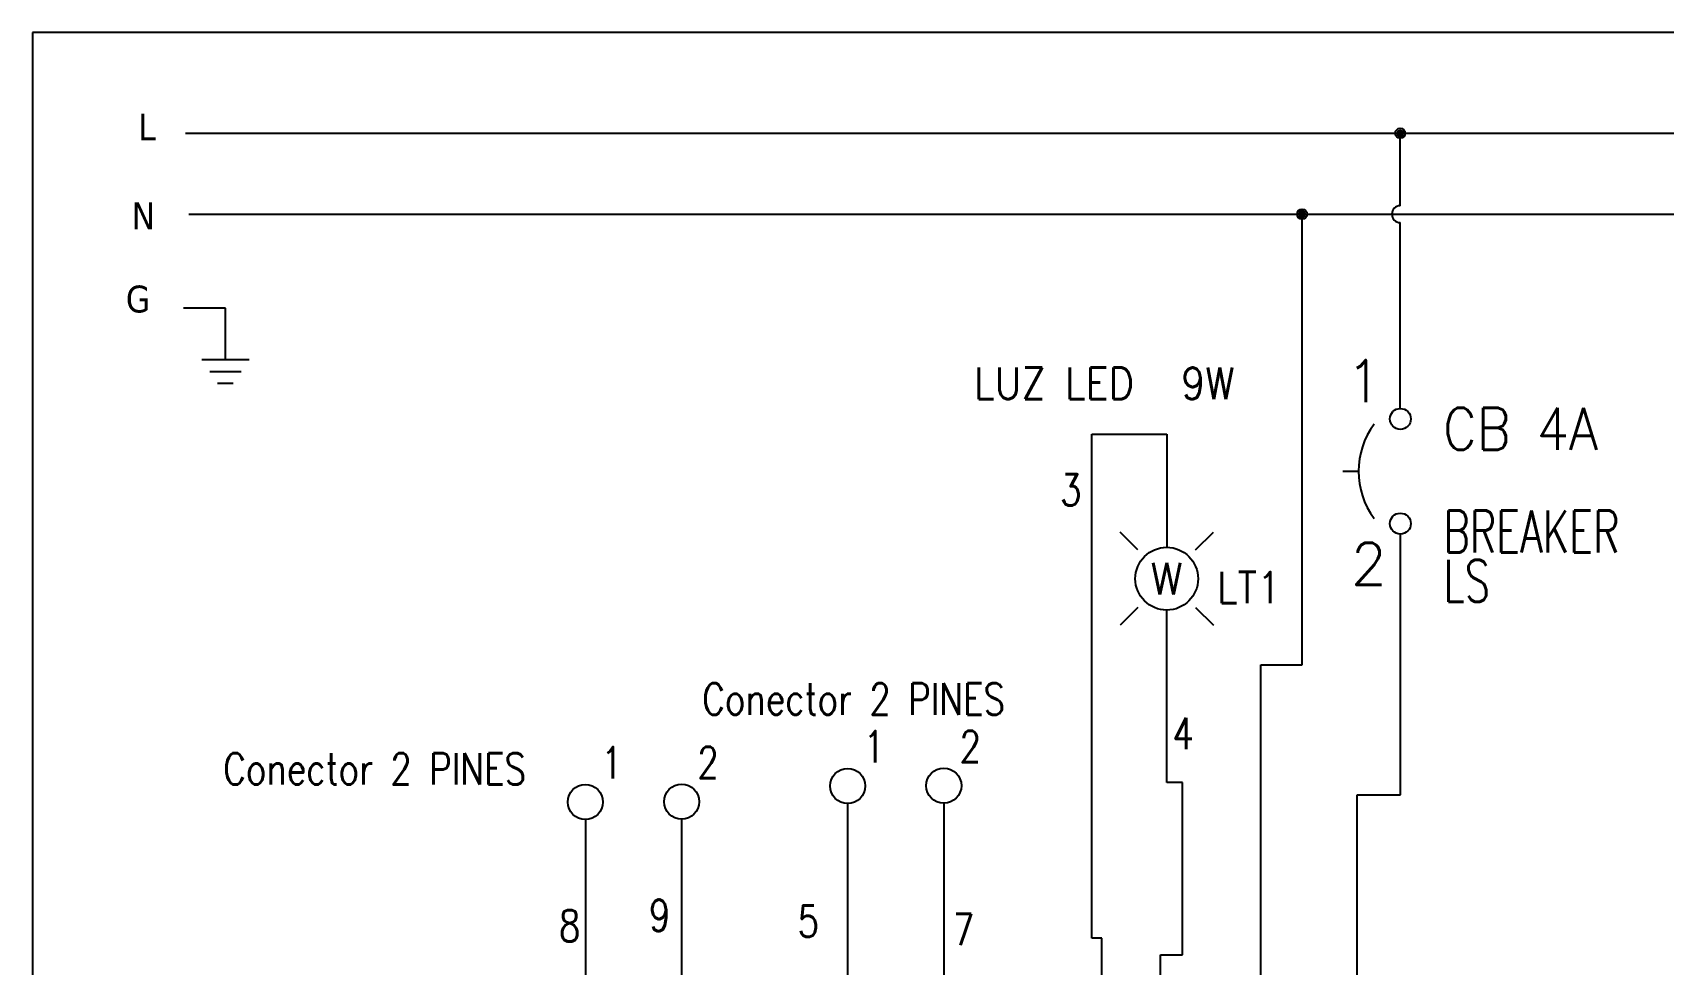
# Model space of a CAD drawing. Header units: millimetres. Extents: x 123.5 to 144.3, y 105.4 to 121.6.
# Drawn here: x 123.51 to 133.24, y 116.03 to 121.59 of the extents above; entities that cross this region are included whole.
import ezdxf
from ezdxf.enums import TextEntityAlignment as Align

# ---------------------------------------------------------------- set-up
doc = ezdxf.new("R2010")
doc.units = ezdxf.units.MM
doc.linetypes.add('HIDDEN2', pattern=[0.1875, 0.125, -0.0625])
for name, color, linetype in [('BLK_12AWG', 7, 'Continuous'), ('DESC', 250, 'Continuous'), ('MISC', 7, 'Continuous'), ('SYMS', 7, 'Continuous'), ('TAGS', 250, 'Continuous'), ('TERMS', 250, 'Continuous'), ('WIRES', 7, 'Continuous')]:
    doc.layers.add(name, color=color, linetype=linetype)
doc.layers.add('WIRENO', color=7, linetype='Continuous', true_color=0x000000)
doc.styles.get("Standard").update_dxf_attribs({"font": 'tahoma.ttf'})
doc.styles.add('WD', font='romans.shx')

# ---------------------------------------------------------------- blocks, each defined once
blk = doc.blocks.new('WDDOT')
for radius in [0.03, 0.0187, 0.00929]:
    blk.add_circle((0, 0), radius)
blk = doc.blocks.new('VCB1')
at = {"linetype": 'HIDDEN2'}
blk.add_line((-0.1712, 0), (-0.125, 0), dxfattribs=at)
for centre in [(0, 0.1562), (0, -0.1562)]:
    blk.add_circle(centre, 0.0312)
blk.add_arc((0.1094, 0), 0.2344, 143.1301, 216.8699)
at = {"style": 'WD'}
for tag, p, width in [('INST', (0.2188, 0.3883), 0.7), ('LOC', (0.2188, 0.2188), 0.7), ('TAG1', (0.1269, 0.0644), 0.9), ('XREF', (0.1287, -0.09), 0.7), ('DESC1', (0.1287, -0.242), 0.7), ('DESC2', (0.1287, -0.3893), 0.7)]:
    blk.add_attdef(tag, p, '', height=0.125, dxfattribs=dict(at, width=width))
at = {"linetype": 'Continuous', "style": 'WD'}
for tag, height, flags, p in [('TERM01', 0.125, 8, (-0.055, 0.2066)), ('MFG', 0.01, 9, (-0.1421, -0.0881)), ('CAT', 0.01, 9, (-0.1421, -0.0731))]:
    blk.add_attdef(tag, text='', height=height, dxfattribs=dict(at, flags=flags)).set_placement(p, align=Align.RIGHT)
at = {"color": 7, "style": 'WD', "flags": 1}
for tag, p in [('X2TERM01', (0, 0.1875)), ('X8TERM02', (0, -0.1875))]:
    blk.add_attdef(tag, p, '', height=0.0125, dxfattribs=at)
at = {"style": 'WD', "width": 0.7}
blk.add_attdef('RATING1', text='', height=0.125, dxfattribs=at).set_placement((-0.1875, 0.0625), align=Align.RIGHT)
at = {"color": 7, "style": 'WD'}
for tag, p in [('X4LINK', (-0.25, 0)), ('X1LINK', (0, 0))]:
    blk.add_attdef(tag, p, '', height=0.01, dxfattribs=at)
at = {"style": 'WD', "flags": 9}
for tag, p in [('FAMILY', (-0.1421, -0.0365)), ('CONTACT', (-0.1288, -0.1291))]:
    blk.add_attdef(tag, text='', height=0.01, dxfattribs=at).set_placement(p, align=Align.RIGHT)
at = {"linetype": 'Continuous', "style": 'WD', "flags": 9}
blk.add_attdef('ASSYCODE', text='', height=0.01, dxfattribs=at).set_placement((-0.1533, -0.1061), align=Align.CENTER)
at = {"linetype": 'Continuous', "style": 'WD', "flags": 8}
blk.add_attdef('TERM02', text='', height=0.125, dxfattribs=at).set_placement((-0.0407, -0.2134), align=Align.TOP_RIGHT)
blk = doc.blocks.new('VLT1W')
for p, q in [((-0.1149, 0.1149), (-0.1856, 0.1856)), ((0.1149, 0.1149), (0.1856, 0.1856)), ((-0.1149, -0.1149), (-0.1856, -0.1856)), ((0.1149, -0.1149), (0.1856, -0.1856))]:
    blk.add_line(p, q)
blk.add_circle((0, 0), 0.125)
at = {"linetype": 'Continuous', "style": 'WD'}
for tag, height, flags, p in [('TERM01', 0.125, 8, (-0.0312, 0.2188)), ('CAT', 0.01, 9, (-0.2211, -0.1343)), ('MFG', 0.01, 9, (-0.2211, -0.1494))]:
    blk.add_attdef(tag, text='', height=height, dxfattribs=dict(at, flags=flags)).set_placement(p, align=Align.RIGHT)
at = {"style": 'WD', "flags": 1}
for tag, p in [('X2TERM01', (0, 0.125)), ('X8TERM02', (0, -0.125))]:
    blk.add_attdef(tag, p, '', height=0.0125, dxfattribs=at)
at = {"style": 'WD'}
blk.add_attdef('COLOR', text='', height=0.125, dxfattribs=at).set_placement((0, 0), align=Align.MIDDLE)
for tag, p, width in [('TAG1', (0.2, -0.0979), 0.9), ('DESC1', (-0.256, -0.9315), 0.9), ('WDTAGALT', (-0.25, -1.25), 0.7)]:
    blk.add_attdef(tag, p, '', height=0.125, dxfattribs=dict(at, width=width))
at = {"linetype": 'Continuous', "style": 'WD', "flags": 9}
blk.add_attdef('ASSYCODE', text='', height=0.01, dxfattribs=at).set_placement((-0.2399, -0.0934), align=Align.CENTER)
at = {"style": 'WD', "flags": 9}
blk.add_attdef('FAMILY', text='', height=0.01, dxfattribs=at).set_placement((-0.2191, -0.1166), align=Align.RIGHT)
at = {"style": 'WD'}
for tag, width, p in [('INST', 0.7, (0.2812, -0.1471)), ('LOC', 0.7, (0.2812, -0.3167)), ('DESC2', 0.9, (-0.256, -0.9627))]:
    blk.add_attdef(tag, text='', height=0.125, dxfattribs=dict(at, width=width)).set_placement(p, align=Align.TOP_LEFT)
at = {"linetype": 'Continuous', "style": 'WD', "flags": 8}
blk.add_attdef('TERM02', text='', height=0.125, dxfattribs=at).set_placement((-0.0312, -0.2188), align=Align.TOP_RIGHT)
blk = doc.blocks.new('WD_WNV')
at = {"style": 'WD', "flags": 1}
for tag, p in [('W01USER', (-0.0625, 0.0938)), ('W02USER', (-0.0625, 0.0859)), ('W03USER', (-0.0625, 0.0781)), ('W04USER', (-0.0625, 0.0703)), ('W05USER', (-0.0625, 0.0625)), ('W06USER', (-0.0625, 0.0547)), ('W07USER', (-0.0625, 0.0469)), ('W08USER', (-0.0625, 0.0391)), ('W09USER', (-0.0625, 0.0312)), ('W10USER', (-0.0625, 0.0234))]:
    blk.add_attdef(tag, text='', height=0.005, dxfattribs=at).set_placement(p, align=Align.CENTER)
at = {"linetype": 'Continuous', "style": 'WD', "width": 0.8}
blk.add_attdef('WIRENO', text='', height=0.125, dxfattribs=at).set_placement((-0.05, 0), align=Align.MIDDLE_RIGHT)
blk = doc.blocks.new('HT0002')
blk.add_circle((0, 0), 0.0699)
at = {"style": 'WD'}
for tag, p, width in [('INST', (0.0625, 0.4196), 0.7), ('LOC', (0.0625, 0.25), 0.7), ('DESC1', (0.0532, -0.3851), 0.8)]:
    blk.add_attdef(tag, p, '', height=0.125, dxfattribs=dict(at, width=width))
at = {"linetype": 'Continuous', "style": 'WD'}
for tag, p, height, width, flags in [('TERM01', (0.0625, 0.0938), 0.125, 0.8, 8), ('TAGSTRIP', (0.0532, -0.2288), 0.125, 0.9, 8), ('CAT', (0.2132, -0.4063), 0.1094, 0.8, 1), ('DESC2', (0.0532, -0.5413), 0.125, 0.8, 8), ('DESC3', (0.0532, -0.6976), 0.125, 0.8, 8)]:
    blk.add_attdef(tag, p, '', height=height, dxfattribs=dict(at, width=width, flags=flags))
at = {"style": 'WD', "flags": 1}
for tag, p, height in [('X2TERM01', (0, 0.0699), 0.0125), ('X2PIN01', (0.0326, 0.0839), 0.0125), ('X4TERM01', (-0.0699, 0), 0.0125), ('X4TERMDESC01', (-0.0552, -0.0229), 0.025), ('X2TERMDESC01', (-0.006, 0.0287), 0.025), ('STRIPSEQ', (0, 0), 0.00125), ('X1TERMDESC01', (0.0393, 0.007), 0.025), ('X1TERM01', (0.0699, 0), 0.0125), ('X1PIN01', (0.0868, 0.0164), 0.0125), ('X4PIN01', (-0.1138, -0.0375), 0.0125), ('LINKTERM', (0, -0.0019), 0.00125), ('X8TERM01', (0, -0.0699), 0.0125), ('X8TERMDESC01', (0, -0.0535), 0.025), ('X8PIN01', (0.0256, -0.0962), 0.0125)]:
    blk.add_attdef(tag, p, '', height=height, dxfattribs=at)
at = {"linetype": 'Continuous', "style": 'WD', "width": 0.8, "flags": 1}
blk.add_attdef('MFG', text='', height=0.1094, dxfattribs=at).set_placement((0.0882, -0.4063), align=Align.RIGHT)
at = {"style": 'WD', "width": 0.7, "flags": 1}
blk.add_attdef('ASSYCODE', (0.0625, -0.2812), '', height=0.01, dxfattribs=at)
blk = doc.blocks.new('WD_WNH')
at = {"linetype": 'Continuous', "style": 'WD', "width": 0.8}
blk.add_attdef('WIRENO', text='', height=0.125, dxfattribs=at).set_placement((0, 0.0625), align=Align.CENTER)
at = {"style": 'WD', "flags": 1}
for tag, p in [('W01USER', (0, 0.0781)), ('W02USER', (0, 0.0703)), ('W03USER', (0, 0.0625)), ('W04USER', (0, 0.0547)), ('W05USER', (0, 0.0469)), ('W06USER', (0, 0.0391)), ('W07USER', (0, 0.0312)), ('W08USER', (0, 0.0234)), ('W09USER', (0, 0.0156)), ('W10USER', (0, 0.0078))]:
    blk.add_attdef(tag, text='', height=0.005, dxfattribs=at).set_placement(p, align=Align.CENTER)
blk = doc.blocks.new('VGND2')
for p, q in [((0.09375, 0), (-0.09375, 0)), ((-0.0625, -0.046875), (0.0625, -0.046875)), ((-0.03125, -0.09375), (0.03125, -0.09375))]:
    blk.add_line(p, q)
at = {"style": 'WD', "flags": 1}
blk.add_attdef('X2TERM01', (0, 0), '', height=0.01, dxfattribs=at)

msp = doc.modelspace()

# ---------------------------------------------------------------- linework, layer by layer
at = {"color": 7, "linetype": 'Continuous'}
for p, q in [((144.2555, 121.5905), (123.5055, 121.5905)), ((123.5055, 121.5905), (123.5055, 105.4055))]:
    msp.add_line(p, q, dxfattribs=at)
at = {"layer": 'BLK_12AWG'}
for p, q in [((124.4182, 120.99), (142.7932, 120.99)), ((131.6669, 120.5567), (131.6669, 120.99)), ((124.4378, 120.5067), (142.8128, 120.5067)), ((131.0809, 117.8165), (131.0809, 120.5067)), ((131.6669, 119.3405), (131.6669, 120.4567)), ((130.8357, 115.5714), (130.8357, 117.8165)), ((130.8357, 117.8165), (131.0809, 117.8165))]:
    msp.add_line(p, q, dxfattribs=at)
msp.add_arc((131.6669, 120.5067), 0.05, 90, 270, dxfattribs=at)
at = {"layer": 'WIRES'}
for p, q in [((124.6564, 119.9463), (124.4065, 119.9463)), ((124.6564, 119.6382), (124.6564, 119.9463)), ((129.8266, 116.1851), (129.8266, 119.1938)), ((129.8266, 119.1938), (130.2731, 119.1938)), ((130.2731, 119.1938), (130.2731, 118.5188)), ((131.6676, 117.0415), (131.6676, 118.5974)), ((130.2731, 117.1155), (130.2731, 118.1438)), ((130.3677, 117.1155), (130.2731, 117.1155)), ((130.3677, 116.0872), (130.3677, 117.1155)), ((128.3693, 116.9891), (128.3693, 115.601)), ((128.9431, 116.9907), (128.9431, 115.5851)), ((131.4091, 115.4857), (131.4091, 117.0415)), ((131.4091, 117.0415), (131.6676, 117.0415)), ((126.8044, 116.8936), (126.8044, 115.5055)), ((127.3782, 116.8952), (127.3782, 115.4896)), ((129.8866, 116.1851), (129.8266, 116.1851)), ((129.8866, 115.424), (129.8866, 116.1851)), ((130.2364, 115.4532), (130.2364, 116.0872)), ((130.2364, 116.0872), (130.3677, 116.0872))]:
    msp.add_line(p, q, dxfattribs=at)

# ---------------------------------------------------------------- block references
at = {"layer": 'SYMS'}
for p in [(131.6669, 120.99), (131.0809, 120.5067)]:
    msp.add_blockref('WDDOT', p, dxfattribs=at)
at = {"layer": 'SYMS', "xscale": 1.5, "yscale": 1.5, "zscale": 1.5}
msp.add_blockref('VGND2', (124.6564, 119.6382), dxfattribs=at)
at = {"layer": 'SYMS'}
ref = msp.add_blockref('VCB1', (131.6676, 118.9724), dxfattribs=dict(at, xscale=2, yscale=2, zscale=2))
ref.add_attrib('DESC2', 'LS', (131.925, 118.1937), dxfattribs={"layer": 'DESC', "height": 0.25, "style": 'WD', "width": 0.7})
ref.add_attrib('DESC1', 'BREAKER', (131.925, 118.4884), dxfattribs={"layer": 'DESC', "height": 0.25, "style": 'WD', "width": 0.7})
ref.add_attrib('TAG1', 'CB 4A', (131.9215, 119.1011), dxfattribs={"layer": 'TAGS', "height": 0.25, "style": 'WD', "width": 0.9})
ref.add_attrib('TERM02', '2', dxfattribs={"layer": 'TERMS', "linetype": 'Continuous', "height": 0.25, "style": 'WD', "flags": 8}).set_placement((131.5862, 118.5455), align=Align.TOP_RIGHT)
ref.add_attrib('TERM01', '1', dxfattribs={"layer": 'TERMS', "linetype": 'Continuous', "height": 0.25, "style": 'WD', "flags": 8}).set_placement((131.5577, 119.3856), align=Align.RIGHT)
ref = msp.add_blockref('VLT1W', (130.2731, 118.3313), dxfattribs=dict(at, xscale=1.5, yscale=1.5, zscale=1.5))
ref.add_attrib('TAG1', 'LT1', (130.5731, 118.1844), dxfattribs={"layer": 'TAGS', "height": 0.1875, "style": 'WD', "width": 0.9})
ref.add_attrib('DESC2', '9W', dxfattribs={"layer": 'DESC', "height": 0.1875, "style": 'WD', "width": 0.9}).set_placement((130.3593, 119.5909), align=Align.TOP_LEFT)
ref.add_attrib('DESC1', 'LUZ LED', (129.1241, 119.4034), dxfattribs={"layer": 'DESC', "height": 0.1875, "style": 'WD', "width": 0.9})
ref.add_attrib('COLOR', 'W', dxfattribs={"layer": 'MISC', "height": 0.1875, "style": 'WD'}).set_placement((130.2731, 118.3313), align=Align.MIDDLE)
ref = msp.add_blockref('HT0002', (128.3693, 117.0939), dxfattribs=dict(at, xscale=1.5, yscale=1.5, zscale=1.5))
ref.add_attrib('DESC1', 'Conector 2 PINES', (127.5021, 117.5193), dxfattribs={"layer": 'DESC', "height": 0.1875, "style": 'WD', "width": 0.8})
ref.add_attrib('TERM01', '1', (128.463, 117.2346), dxfattribs={"layer": 'TERMS', "linetype": 'Continuous', "height": 0.1875, "style": 'WD', "width": 0.8, "flags": 8})
ref = msp.add_blockref('HT0002', (128.9431, 117.0955), dxfattribs=dict(at, xscale=1.5, yscale=1.5, zscale=1.5))
ref.add_attrib('TERM01', '2', (129.0368, 117.2361), dxfattribs={"layer": 'TERMS', "linetype": 'Continuous', "height": 0.1875, "style": 'WD', "width": 0.8, "flags": 8})
ref = msp.add_blockref('HT0002', (126.8044, 116.9984), dxfattribs=dict(at, xscale=1.5, yscale=1.5, zscale=1.5))
ref.add_attrib('DESC1', 'Conector 2 PINES', (124.6437, 117.1024), dxfattribs={"layer": 'DESC', "height": 0.1875, "style": 'WD', "width": 0.8})
ref.add_attrib('TERM01', '1', (126.8981, 117.139), dxfattribs={"layer": 'TERMS', "linetype": 'Continuous', "height": 0.1875, "style": 'WD', "width": 0.8, "flags": 8})
ref = msp.add_blockref('HT0002', (127.3782, 117), dxfattribs=dict(at, xscale=1.5, yscale=1.5, zscale=1.5))
ref.add_attrib('TERM01', '2', (127.4719, 117.1406), dxfattribs={"layer": 'TERMS', "linetype": 'Continuous', "height": 0.1875, "style": 'WD', "width": 0.8, "flags": 8})
at = {"layer": 'WIRENO'}
ref = msp.add_blockref('WD_WNH', (130.021, 120.6627), dxfattribs=dict(at, xscale=1.5, yscale=1.5, zscale=1.5))
ref.add_attrib('WIRENO', '3', dxfattribs={"linetype": 'Continuous', "height": 0.1875, "style": 'WD', "width": 0.8}).set_placement((129.701, 118.7111), align=Align.BOTTOM_CENTER)
ref = msp.add_blockref('WD_WNV', (130.2731, 117.6297), dxfattribs=dict(at, xscale=1.5, yscale=1.5, zscale=1.5))
ref.add_attrib('WIRENO', '4', dxfattribs={"linetype": 'Continuous', "height": 0.1875, "style": 'WD', "width": 0.8}).set_placement((130.4353, 117.4074), align=Align.MIDDLE_RIGHT)
ref = msp.add_blockref('WD_WNV', (127.3861, 116.3222), dxfattribs=dict(at, xscale=1.5, yscale=1.5, zscale=1.5))
ref.add_attrib('WIRENO', '9', dxfattribs={"linetype": 'Continuous', "height": 0.1875, "style": 'WD', "width": 0.8}).set_placement((127.3111, 116.3222), align=Align.MIDDLE_RIGHT)
ref = msp.add_blockref('WD_WNV', (126.8497, 116.2597), dxfattribs=dict(at, xscale=1.5, yscale=1.5, zscale=1.5))
ref.add_attrib('WIRENO', '8', dxfattribs={"linetype": 'Continuous', "height": 0.1875, "style": 'WD', "width": 0.8}).set_placement((126.7747, 116.2597), align=Align.MIDDLE_RIGHT)
ref = msp.add_blockref('WD_WNV', (128.2743, 116.2868), dxfattribs=dict(at, xscale=1.5, yscale=1.5, zscale=1.5))
ref.add_attrib('WIRENO', '5', dxfattribs={"linetype": 'Continuous', "height": 0.1875, "style": 'WD', "width": 0.8}).set_placement((128.1993, 116.2868), align=Align.MIDDLE_RIGHT)
ref = msp.add_blockref('WD_WNV', (129.2004, 116.2372), dxfattribs=dict(at, xscale=1.5, yscale=1.5, zscale=1.5))
ref.add_attrib('WIRENO', '7', dxfattribs={"linetype": 'Continuous', "height": 0.1875, "style": 'WD', "width": 0.8}).set_placement((129.1254, 116.2372), align=Align.MIDDLE_RIGHT)

# ---------------------------------------------------------------- texts
at = {"char_height": 0.16, "attachment_point": 1}
for s, insert in [('L', (124.136, 121.1072)), ('N', (124.0959, 120.5766)), ('G', (124.0615, 120.0804))]:
    msp.add_mtext_dynamic_manual_height_columns(s, width=0.371937, gutter_width=0.05, heights=[0], dxfattribs=dict(at, insert=insert))

doc.saveas('drawing.dxf')
